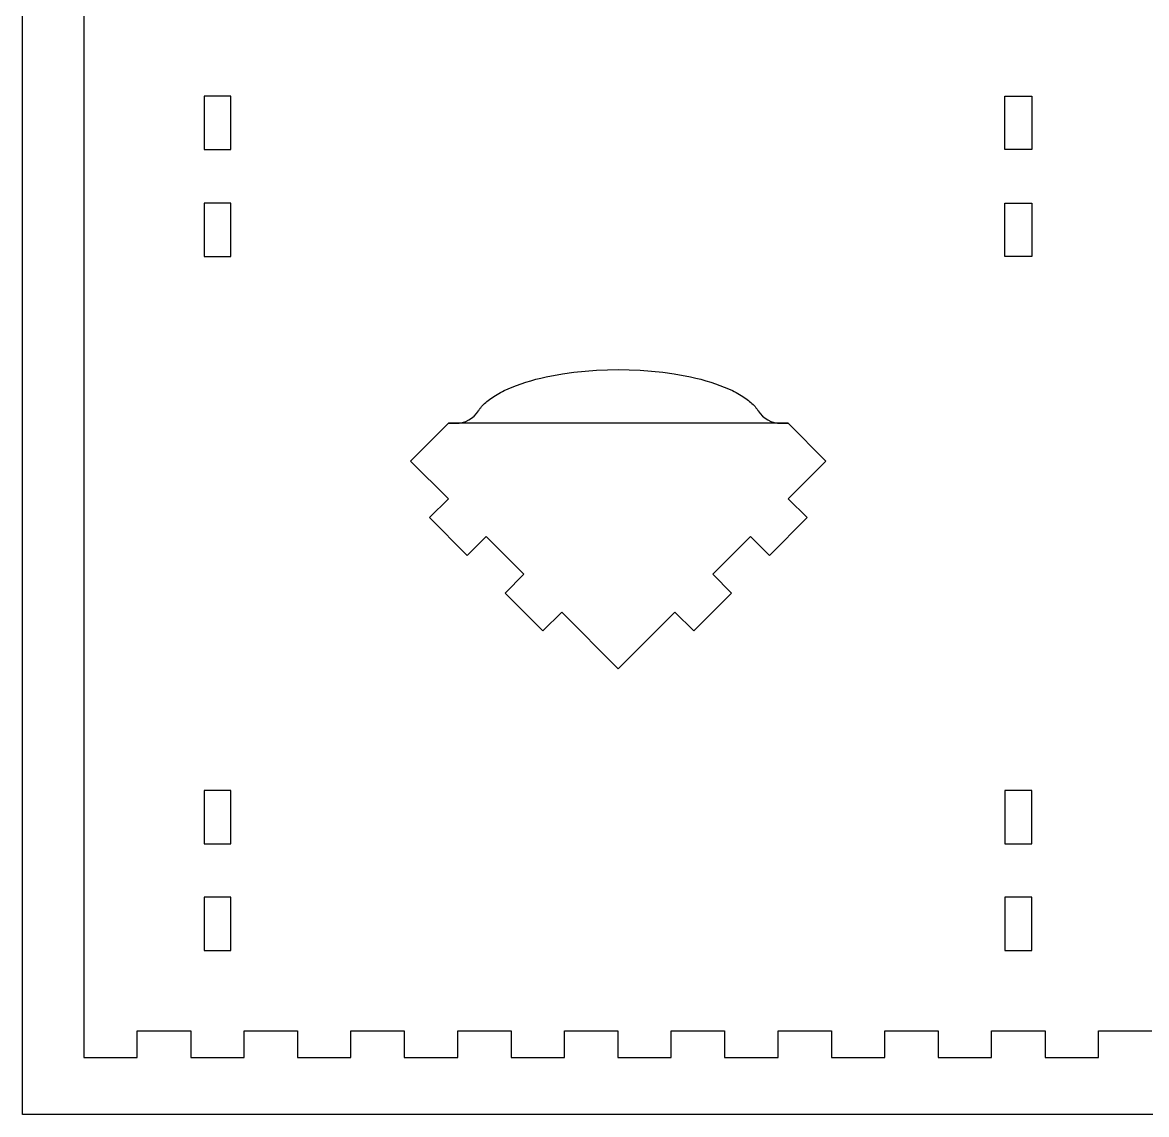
# Model space of a CAD drawing. Header units: millimetres. Extents: x 60913 to 63353, y 9976 to 12528.
# Drawn here: x 60912.6 to 61333.6, y 9976.5 to 10385.5 of the extents above; entities that cross this region are included whole.
import ezdxf

# ---------------------------------------------------------------- set-up
doc = ezdxf.new("R2010")
doc.units = ezdxf.units.MM
doc.header["$MEASUREMENT"] = 0
doc.layers.add('CUT', color=5, linetype='Continuous', true_color=0x0000ff)
doc.layers.add('Default', color=178, linetype='Continuous', true_color=0x000000)

msp = doc.modelspace()

# ---------------------------------------------------------------- linework, layer by layer
at = {"layer": 'CUT'}
msp.add_line((61199.39, 10235.39), (61072.11, 10235.39), dxfattribs=at)
msp.add_lwpolyline([(60935.58, 10397.88), (60935.58, 9997.88), (60955.58, 9997.88), (60955.58, 10007.88), (60975.58, 10007.88), (60975.58, 9997.88), (60995.58, 9997.88), (60995.58, 10007.88), (61015.58, 10007.88), (61015.58, 9997.88), (61035.58, 9997.88), (61035.58, 10007.88), (61055.58, 10007.88), (61055.58, 9997.88), (61075.58, 9997.88), (61075.58, 10007.88), (61095.58, 10007.88), (61095.58, 9997.88), (61115.58, 9997.88), (61115.58, 10007.88), (61135.58, 10007.88), (61135.58, 9997.88), (61155.58, 9997.88), (61155.58, 10007.88), (61175.58, 10007.88), (61175.58, 9997.88), (61195.58, 9997.88), (61195.58, 10007.88), (61215.58, 10007.88), (61215.58, 9997.88), (61235.58, 9997.88), (61235.58, 10007.88), (61255.58, 10007.88), (61255.58, 9997.88), (61275.58, 9997.88), (61275.58, 10007.88), (61295.58, 10007.88), (61295.58, 9997.88), (61315.58, 9997.88), (61315.58, 10007.88), (61335.58, 10007.88)], dxfattribs=at)
for points in [[(60990.58, 10357.88), (60980.58, 10357.88), (60980.58, 10337.88), (60990.58, 10337.88)], [(61280.58, 10337.88), (61280.58, 10357.88), (61290.58, 10357.88), (61290.58, 10337.88)], [(60990.58, 10317.88), (60980.58, 10317.88), (60980.58, 10297.88), (60990.58, 10297.88)], [(61280.58, 10297.88), (61280.58, 10317.88), (61290.58, 10317.88), (61290.58, 10297.88)], [(60990.58, 10097.88), (60980.58, 10097.88), (60980.58, 10077.88), (60990.58, 10077.88)], [(61280.58, 10097.88), (61280.58, 10077.88), (61290.58, 10077.88), (61290.58, 10097.88)], [(60990.58, 10057.88), (60980.58, 10057.88), (60980.58, 10037.88), (60990.58, 10037.88)], [(61280.58, 10057.88), (61280.58, 10037.88), (61290.58, 10037.88), (61290.58, 10057.88)]]:
    msp.add_lwpolyline(points, close=True, dxfattribs=at)
msp.add_lwpolyline([(61083.36, 10240.03), (61083.49, 10240.23), (61083.62, 10240.42), (61083.76, 10240.62), (61083.91, 10240.82), (61084.06, 10241.02), (61084.21, 10241.21), (61084.38, 10241.41), (61084.55, 10241.61), (61084.9, 10242), (61085.28, 10242.39), (61085.68, 10242.79), (61086.11, 10243.18), (61086.56, 10243.56), (61087.03, 10243.95), (61087.53, 10244.33), (61088.05, 10244.71), (61088.59, 10245.09), (61089.16, 10245.47), (61089.75, 10245.84), (61090.36, 10246.2), (61091, 10246.57), (61091.66, 10246.93), (61092.33, 10247.28), (61093.04, 10247.63), (61094.5, 10248.31), (61096.05, 10248.97), (61097.67, 10249.6), (61099.37, 10250.21), (61101.13, 10250.78), (61102.95, 10251.33), (61104.84, 10251.85), (61106.77, 10252.33), (61108.75, 10252.78), (61110.76, 10253.19), (61112.81, 10253.57), (61114.88, 10253.92), (61119.08, 10254.5), (61123.31, 10254.95), (61127.53, 10255.25), (61131.68, 10255.43), (61135.75, 10255.49), (61139.82, 10255.43), (61143.97, 10255.25), (61148.19, 10254.95), (61152.42, 10254.5), (61156.62, 10253.92), (61158.69, 10253.57), (61160.74, 10253.19), (61162.75, 10252.78), (61164.73, 10252.33), (61166.66, 10251.85), (61168.55, 10251.33), (61170.37, 10250.78), (61172.13, 10250.21), (61173.83, 10249.6), (61175.45, 10248.97), (61177, 10248.31), (61178.46, 10247.63), (61179.16, 10247.28), (61179.84, 10246.93), (61180.5, 10246.57), (61181.14, 10246.2), (61181.75, 10245.84), (61182.34, 10245.47), (61182.91, 10245.09), (61183.45, 10244.71), (61183.97, 10244.33), (61184.47, 10243.95), (61184.94, 10243.56), (61185.39, 10243.18), (61185.82, 10242.79), (61186.22, 10242.39), (61186.6, 10242), (61186.95, 10241.61), (61187.12, 10241.41), (61187.29, 10241.21), (61187.44, 10241.02), (61187.59, 10240.82), (61187.74, 10240.62), (61187.88, 10240.42), (61188.01, 10240.23), (61188.14, 10240.03, 0.256614), (61196.58, 10235.39), (61199.39, 10235.39), (61213.53, 10221.25), (61199.39, 10207.11), (61206.46, 10200.04), (61192.32, 10185.89), (61185.25, 10192.97), (61171.11, 10178.82), (61178.18, 10171.75), (61164.03, 10157.61), (61156.96, 10164.68), (61135.75, 10143.47), (61114.54, 10164.68), (61107.47, 10157.61), (61093.32, 10171.75), (61100.39, 10178.82), (61086.25, 10192.97), (61079.18, 10185.89), (61065.04, 10200.04), (61072.11, 10207.11), (61057.97, 10221.25), (61072.11, 10235.39), (61074.92, 10235.39, 0.256614), (61083.36, 10240.03)], format="xyb", dxfattribs=at)
at = {"layer": 'Default'}
msp.add_lwpolyline([(63352.58, 11196.47), (63352.58, 9976.47), (60912.58, 9976.47), (60912.58, 11196.47)], close=True, dxfattribs=at)

doc.saveas('drawing.dxf')
